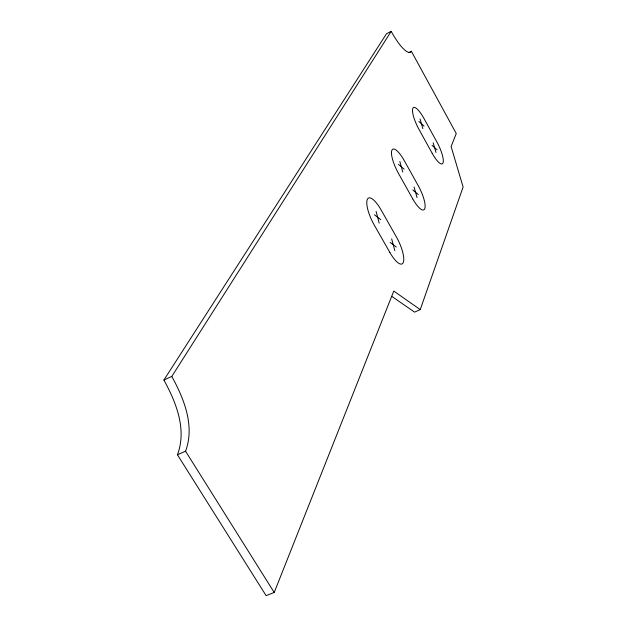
<?xml version="1.0" encoding="UTF-8"?>
<svg xmlns="http://www.w3.org/2000/svg" width="627" height="627" viewBox="0 0 627 627"><rect width="100%" height="100%" fill="white"/><g stroke="black" fill="none" stroke-linecap="round" stroke-linejoin="round"><path stroke-width="0.94" d="M391.185 31.35L386.506 33.74L163.89 380.033C176.156 402.291 187.058 429.566 177.417 454.747L266.114 595.65L274.211 592.476L185.553 451.213C195.021 425.96 184.04 398.733 171.806 376.435L391.185 31.35A32.149 7.939 63.5 0 0 411.359 51.273L456.26 133.543L451.111 146.522L463.11 187.018L420.239 309.605L414.557 312.128L391.859 296.399M274.211 592.476L393.772 291.069L420.239 309.605M409.063 52.433L411.359 51.273M163.89 380.033L171.806 376.435M177.417 454.747L185.553 451.213M390.135 242.39L396.303 247.038M374.46 214.802L380.769 219.654M412.778 189.957L418.311 194.558M398.466 164.36L404.125 169.141M432.05 145.323L437.066 149.845M418.891 121.45L424.009 126.129M433.163 142.752L435.977 152.447M420.066 118.973L422.849 128.629M414.071 186.964L417.041 197.591M399.838 161.476L402.777 172.064M391.663 238.848L394.806 250.62M376.082 211.393L379.178 223.11M389.908 252.532L374.1 224.764A21.24 6.513 64.9 0 1 367.359 199.315A21.24 6.513 64.9 0 1 381.075 209.888L396.476 237.092A21.138 6.45 65.2 0 1 403.255 262.533A21.138 6.45 65.2 0 1 389.908 252.532M412.738 198.877L398.325 173.115A19.539 5.51 64.5 0 1 391.946 150.119A19.539 5.51 64.5 0 1 404.219 160.543L418.303 185.804A19.445 5.463 64.8 0 1 424.714 208.799A19.445 5.463 64.8 0 1 412.738 198.877M432.16 153.247L418.907 129.233A18.097 4.71 64.3 0 1 412.856 108.275A18.097 4.71 64.3 0 1 423.962 118.464L436.925 142.047A18.011 4.679 64.6 0 1 443.007 163.012A18.011 4.679 64.6 0 1 432.16 153.247"/></g></svg>
